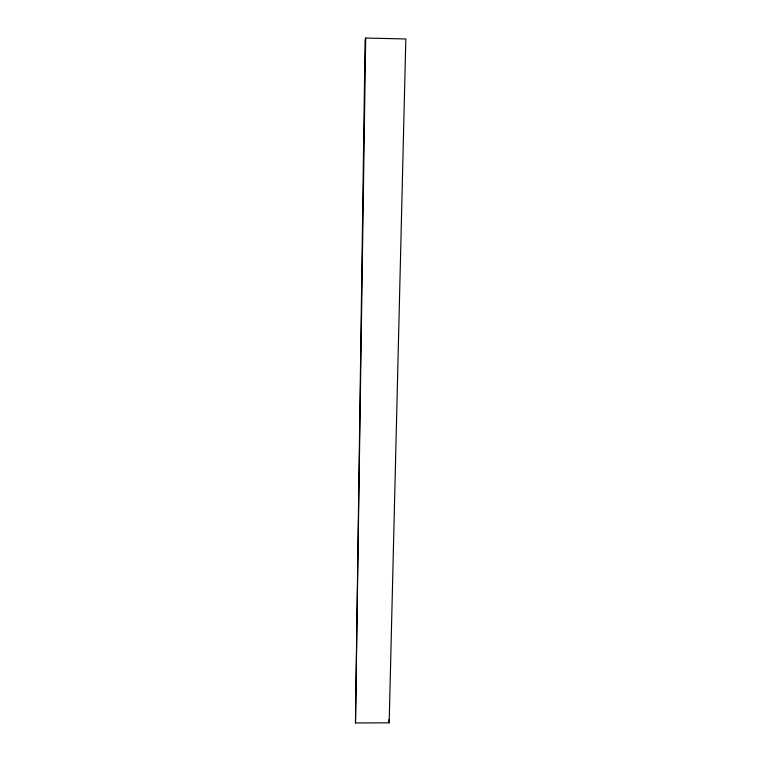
<?xml version="1.0" encoding="UTF-8"?>
<svg xmlns="http://www.w3.org/2000/svg" width="761" height="761" viewBox="0 0 761 761"><rect width="100%" height="100%" fill="white"/><g stroke="black" fill="none" stroke-linecap="round" stroke-linejoin="round"><path stroke-width="1.14" d="M355.482 722.95L365.689 38.05L405.832 38.963L389.175 722.826L355.482 722.95L365.09 39.924L365.689 38.05M388.9 719.545L389.175 722.826"/></g></svg>
